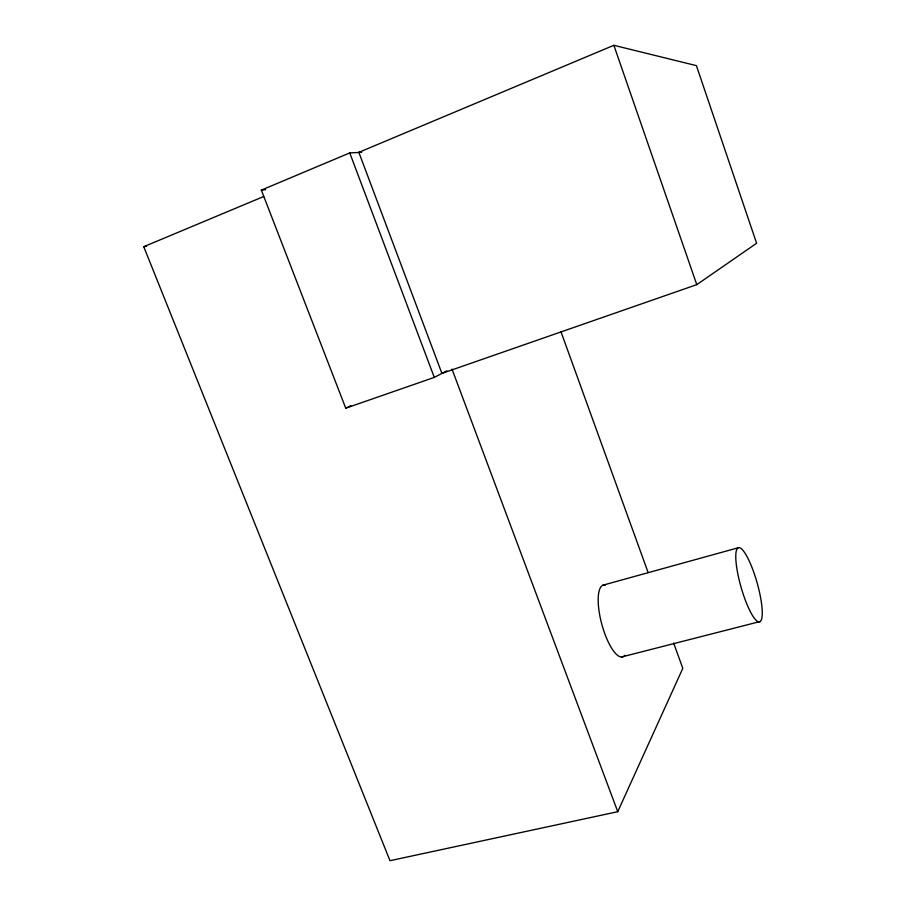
<?xml version="1.0" encoding="UTF-8"?>
<svg xmlns="http://www.w3.org/2000/svg" width="906" height="906" viewBox="0 0 906 906"><rect width="100%" height="100%" fill="white"/><g stroke="black" fill="none" stroke-linecap="round" stroke-linejoin="round"><path stroke-width="1.36" d="M263.703 196.511L143.748 246.715L389.988 860.7L617.756 811.697L682.796 668.345L673.656 643.067M696.782 284.643L756.612 243.261L696.408 65.64L613.86 45.3L358.855 152.344L441.913 373.397L696.782 284.643L613.86 45.3M360.962 152.344L349.75 152.921L261.347 190.101L345.741 408.198L434.291 377.394L446.918 370.826M345.741 408.198L350.826 405.718M602.92 585.185L738.197 547.779M621.482 657.009L760.213 621.493M143.748 246.715L146.523 246.273M261.347 190.101L265.571 189.682M358.855 152.344L361.664 152.197M349.75 152.921L434.291 377.394M452.003 369.093L617.756 811.697M560.973 331.755L648.13 572.558M624.993 655.208A37.191 11.653 75 0 1 602.026 625.061A37.191 11.653 75 0 1 605.435 585.072M736.544 566.409A38.55 8.324 74.1 0 0 759.103 621.901A38.55 8.324 74.1 0 0 751.38 565.956A38.55 8.324 74.1 0 0 736.544 566.409"/></g></svg>
